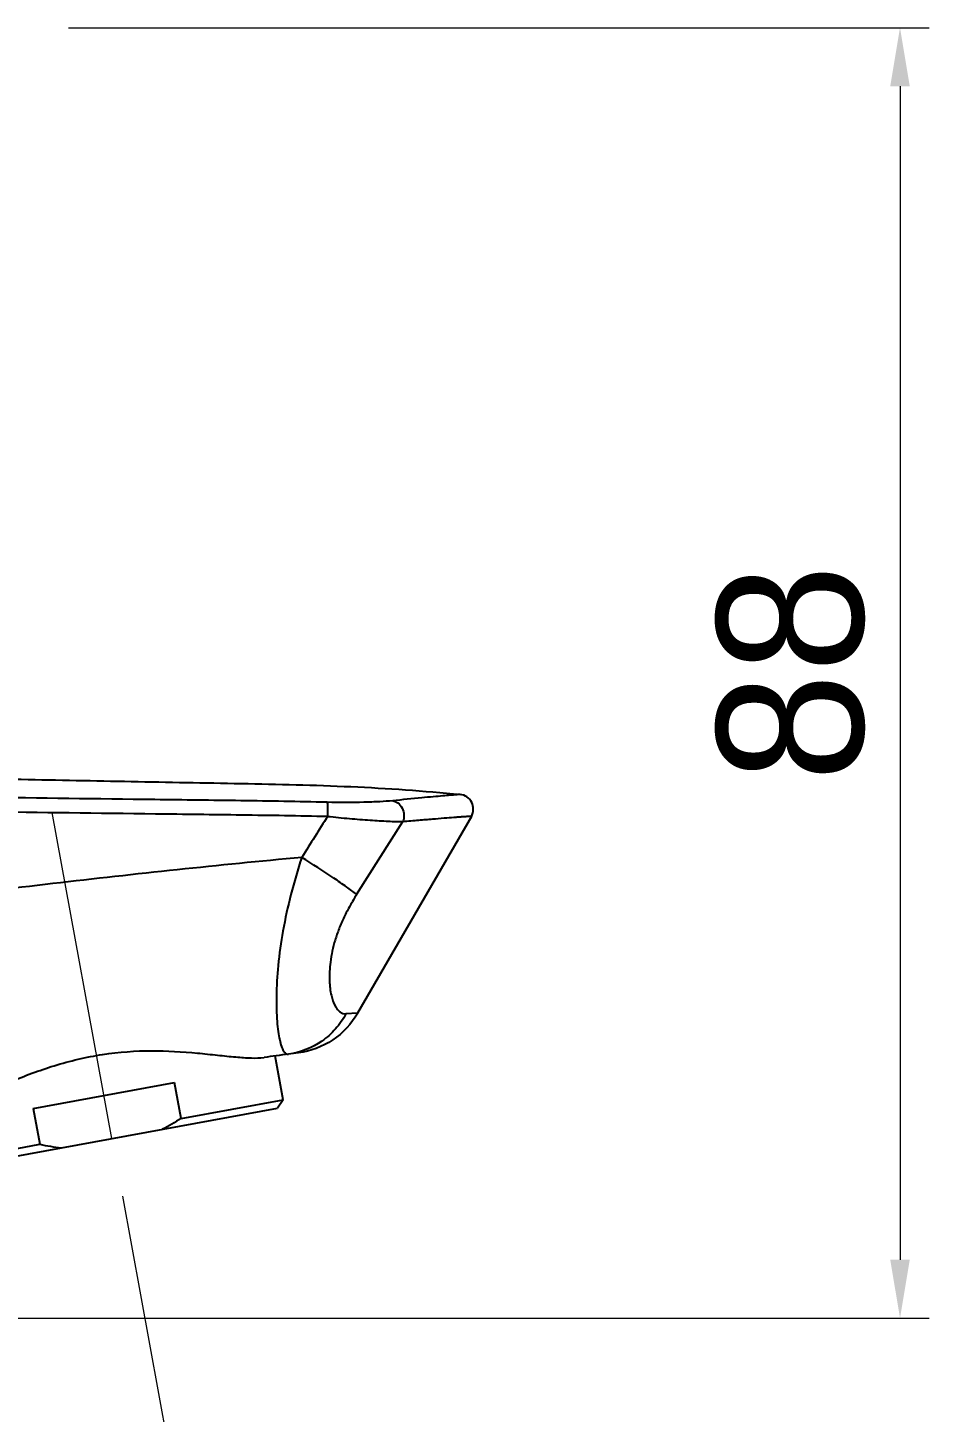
# Model space of a CAD drawing. Extents: x 0 to 1128, y 0 to 827.
# Drawn here: x 359.8 to 421.4, y 255.4 to 350 of the extents above; entities that cross this region are included whole.
import ezdxf

# ---------------------------------------------------------------- set-up
doc = ezdxf.new("R2010")
doc.units = 0
doc.header["$LTSCALE"] = 3
doc.header["$MEASUREMENT"] = 0
doc.header["$PDMODE"] = 3
doc.header["$PDSIZE"] = -10
doc.linetypes.add('CENTER', pattern=[50.8, 31.75, -6.35, 6.35, -6.35])
doc.linetypes.add('CENTER2', pattern=[28.575, 19.05, -3.175, 3.175, -3.175])
doc.layers.get('0').update_dxf_attribs({"linetype": 'CONTINUOUS'})
doc.layers.get('DEFPOINTS').update_dxf_attribs({"linetype": 'CONTINUOUS'})
doc.layers.add('Cneter', color=1, linetype='CENTER2', lineweight=13)
doc.styles.add('Daelim Dimension', font='')
doc.styles.get('Daelim Dimension').set_extended_font_data('나눔고딕')
doc.dimstyles.new('DEFAULT', dxfattribs={"dimscale": 2, "dimtxt": 2, "dimasz": 2, "dimexe": 0, "dimexo": 2, "dimgap": 1, "dimtad": 1, "dimdec": 1, "dimzin": 9, "dimdsep": 46, "dimtxsty": 'Daelim Dimension', "dimcen": 0.5, "dimclrd": 252, "dimclre": 252, "dimclrt": 3, "dimadec": 1, "dimazin": 0, "dimtfac": 1, "dimtdec": 1, "dimtix": 1, "dimtmove": 0, "dimatfit": 3, "dimfxl": 1, "dimtolj": 1, "dimtzin": 1, "dimlwd": 9, "dimlwe": 9, "dimarcsym": 0})

# ---------------------------------------------------------------- blocks, each defined once
blk = doc.blocks.new('*D3')
at = {"color": 5, "lineweight": 9, "ltscale": 0.5, "transparency": 16777216}
for p, q in [((366.279, 270.16), (385.346, 166.161)), ((326.586, 184.448), (326.586, 160.819))]:
    blk.add_line(p, q, dxfattribs=at)
blk.add_arc((326.586, 486.655), 325.835, 270.70338, 279.68594, dxfattribs=at)
at = {"color": 5, "ltscale": 0.5, "transparency": 16777216}
for points in [[(381.291, 166.12), (381.523, 164.807), (385.346, 166.161)], [(330.59, 160.177), (330.582, 161.51), (326.586, 160.819)]]:
    blk.add_solid(points, dxfattribs=at)
at = {"layer": 'DEFPOINTS', "color": 0, "ltscale": 0.5, "transparency": 16777216}
for p in [(326.586, 315.278), (361.471, 296.381), (365.557, 274.095), (326.586, 188.448), (346.269, 161.414)]:
    blk.add_point(p, dxfattribs=at)
at = {"color": 7, "ltscale": 0.5, "transparency": 16777216, "insert": (355.391, 169.812), "char_height": 10, "attachment_point": 5, "rotation": 5.19466, "style": 'Daelim Dimension'}
blk.add_mtext('\\A1;10.4°', dxfattribs=at)
blk = doc.blocks.new('*D4')
at = {"color": 5, "lineweight": 9, "ltscale": 0.5, "transparency": 16777216}
for p, q in [((362.6, 350.004), (421.392, 350.004)), ((419.392, 346.004), (419.392, 265.816)), ((259.848, 261.816), (421.392, 261.816))]:
    blk.add_line(p, q, dxfattribs=at)
at = {"color": 5, "ltscale": 0.5, "transparency": 16777216}
for points in [[(418.725, 346.004), (420.058, 346.004), (419.392, 350.004)], [(418.725, 265.816), (420.058, 265.816), (419.392, 261.816)]]:
    blk.add_solid(points, dxfattribs=at)
at = {"layer": 'DEFPOINTS', "color": 0, "ltscale": 0.5, "transparency": 16777216}
for p in [(358.6, 350.004), (255.848, 261.816), (419.392, 261.816)]:
    blk.add_point(p, dxfattribs=at)
at = {"color": 7, "ltscale": 0.5, "transparency": 16777216, "insert": (411.948, 305.91), "char_height": 10, "attachment_point": 5, "rotation": 90, "style": 'Daelim Dimension'}
blk.add_mtext('\\A1;88', dxfattribs=at)

msp = doc.modelspace()

# ---------------------------------------------------------------- linework, layer by layer
at = {"color": 7, "linetype": 'Continuous'}
for p, q in [((382.277, 290.781), (385.44, 295.75)), ((390.114, 296.113), (382.346, 282.657)), ((382.346, 282.657), (381.551, 282.621)), ((377.27, 276.751), (376.722, 279.741)), ((378.309, 279.954), (377.617, 279.862)), ((360.188, 276.16), (369.845, 277.931)), ((370.296, 275.472), (369.845, 277.931)), ((370.296, 275.472), (377.27, 276.751)), ((377.27, 276.751), (376.869, 276.169)), ((354.246, 272.021), (376.869, 276.169)), ((360.188, 276.16), (360.639, 273.701)), ((353.664, 272.422), (360.639, 273.701))]:
    msp.add_line(p, q, dxfattribs=at)
for centre, radius, start, end in [((389.248, 296.613), 1, 329.99919, 84.21952), ((475.358, -450.648), 737.02, 97.620695, 97.750875)]:
    msp.add_arc(centre, radius, start, end, dxfattribs=at)
for points, knots in [([(329.336, 299.244), (334.343, 299.145), (341.852, 298.997), (351.864, 298.797), (359.373, 298.645), (366.883, 298.495), (374.388, 298.359), (381.884, 298.203), (386.868, 297.859), (389.349, 297.608)], [0, 0, 0, 0, 0.250183, 0.375267, 0.500344, 0.625446, 0.750537, 0.875406, 1, 1, 1, 1]), ([(380.258, 297.075), (378.296, 297.123), (374.374, 297.183), (366.53, 297.275), (360.649, 297.354), (356.728, 297.407)], [0, 0, 0, 0, 0.250178, 0.500113, 1, 1, 1, 1]), ([(384.739, 297.179), (384.447, 297.149), (383.794, 297.105), (382.3, 297.052), (381.098, 297.054), (380.258, 297.075)], [0, 0, 0, 0, 0.195904, 0.437997, 1, 1, 1, 1]), ([(389.349, 297.608), (389.324, 297.609), (389.269, 297.599), (389.17, 297.594), (388.973, 297.577), (388.636, 297.549), (388.123, 297.504), (387.469, 297.445), (386.324, 297.338), (385.399, 297.246), (384.739, 297.179)], [0, 0, 0, 0, 0.016102, 0.03617, 0.064204, 0.144033, 0.255319, 0.397642, 0.569978, 1, 1, 1, 1]), ([(384.739, 297.179), (384.862, 297.163), (385.133, 297.048), (385.421, 296.684), (385.538, 296.213), (385.49, 295.89), (385.439, 295.751)], [0, 0, 0, 0, 0.209015, 0.469351, 0.750507, 1, 1, 1, 1]), ([(356.77, 296.443), (360.692, 296.391), (366.575, 296.314), (374.417, 296.223), (378.336, 296.164), (380.295, 296.118)], [0, 0, 0, 0, 0.500157, 0.750167, 1, 1, 1, 1]), ([(380.258, 297.075), (380.272, 297.044), (380.279, 296.934), (380.295, 296.727), (380.296, 296.441), (380.294, 296.229), (380.292, 296.118)], [0, 0, 0, 0, 0.106971, 0.335594, 0.654643, 1, 1, 1, 1]), ([(380.292, 296.113), (380.793, 296.062), (381.763, 295.961), (383.148, 295.851), (384.362, 295.783), (385.108, 295.748), (385.439, 295.751)], [0, 0, 0, 0, 0.292784, 0.566637, 0.807503, 1, 1, 1, 1]), ([(390.114, 296.113), (390.113, 296.111), (390.105, 296.113), (390.093, 296.11), (390.068, 296.109), (390.018, 296.105), (389.932, 296.099), (389.802, 296.09), (389.634, 296.08), (389.431, 296.068), (389.191, 296.053), (388.796, 296.025), (388.213, 295.978), (387.408, 295.909), (386.467, 295.832), (385.796, 295.778), (385.439, 295.751)], [0, 0, 0, 0, 0.001042, 0.004105, 0.00918, 0.016254, 0.036354, 0.064313, 0.100038, 0.1435, 0.194785, 0.253994, 0.396338, 0.569319, 0.771007, 1, 1, 1, 1]), ([(378.534, 293.31), (372.857, 292.775), (361.522, 291.579), (344.602, 289.411), (327.826, 286.981), (316.689, 285.346), (311.147, 284.578)], [0, 0, 0, 0, 0.251708, 0.503122, 0.752974, 1, 1, 1, 1]), ([(378.533, 293.31), (378.249, 292.479), (377.77, 290.811), (377.223, 288.34), (376.901, 286.008), (376.788, 284.209), (376.794, 282.935), (376.835, 282.131), (376.906, 281.441), (377.004, 280.871), (377.124, 280.427), (377.245, 280.139), (377.356, 279.98), (377.456, 279.882), (377.559, 279.854), (377.618, 279.861)], [0, 0, 0, 0, 0.189504, 0.37408, 0.545813, 0.69715, 0.762678, 0.820683, 0.870753, 0.912417, 0.945409, 0.969945, 0.979277, 0.986993, 1, 1, 1, 1]), ([(382.277, 290.781), (382.056, 290.952), (381.538, 291.329), (380.298, 292.184), (379.268, 292.85), (378.534, 293.311)], [0, 0, 0, 0, 0.18591, 0.424647, 1, 1, 1, 1]), ([(382.277, 290.781), (382.125, 290.528), (381.83, 290.019), (381.409, 289.247), (381.074, 288.452), (380.718, 287.433), (380.458, 286.237), (380.388, 284.958), (380.503, 283.943), (380.722, 283.284), (380.956, 282.92), (381.137, 282.74), (381.339, 282.635), (381.482, 282.618), (381.551, 282.62)], [0, 0, 0, 0, 0.098121, 0.195988, 0.292123, 0.385069, 0.554983, 0.697345, 0.809648, 0.893207, 0.925607, 0.95299, 0.977011, 1, 1, 1, 1]), ([(381.551, 282.62), (381.352, 282.252), (380.872, 281.558), (379.635, 280.446), (378.429, 279.97), (377.618, 279.862)], [0, 0, 0, 0, 0.253416, 0.504888, 1, 1, 1, 1]), ([(382.35, 282.654), (381.933, 281.935), (380.753, 280.67), (379.133, 280.064), (378.309, 279.954)], [0, 0, 0, 0, 0.500125, 1, 1, 1, 1]), ([(354.079, 276.328), (354.39, 276.38), (355.062, 276.564), (356.574, 277.122), (358.742, 278.055), (361.66, 279.154), (364.903, 279.932), (368.205, 280.168), (370.83, 280.002), (372.737, 279.8), (373.968, 279.668), (375.025, 279.59), (375.673, 279.599), (375.959, 279.638)], [0, 0, 0, 0, 0.042006, 0.092647, 0.214965, 0.356799, 0.508128, 0.658114, 0.796492, 0.858468, 0.913976, 0.961609, 1, 1, 1, 1])]:
    msp.add_open_spline(points, degree=3, knots=knots, dxfattribs=at)
for points in [[(380.295, 296.118), (379.71, 295.181), (379.126, 294.243), (378.534, 293.311)], [(370.296, 275.472), (369.88, 275.205), (369.452, 274.956), (369.014, 274.728)], [(360.639, 273.701), (361.122, 273.6), (361.61, 273.518), (362.101, 273.461)]]:
    msp.add_open_spline(points, degree=3, dxfattribs=at)
at = {"layer": 'Cneter', "linetype": 'CENTER', "ltscale": 0.5}
msp.add_line((365.557, 274.095), (361.471, 296.381), dxfattribs=at)

# ---------------------------------------------------------------- dimensions: what is measured, and where the dimension line sits
at = {"color": 5, "ltscale": 0.5}
dim = msp.add_linear_dim(base=(419.392, 261.816), p1=(358.6, 350.004), p2=(255.848, 261.816), angle=90, dimstyle='DEFAULT', override={"dimtxt": 5, "dimexe": 1, "dimdec": 0, "dimclrd": 5, "dimclre": 5, "dimclrt": 7}, dxfattribs=at)
dim.commit()
dim.dimension.update_dxf_attribs({"geometry": '*D4', "text_midpoint": (411.948, 305.91)})
dim = msp.add_angular_dim_2l(base=(346.269, 161.414), line1=((365.557, 274.095), (361.471, 296.381)), line2=((326.586, 315.278), (326.586, 188.448)), dimstyle='DEFAULT', override={"dimtxt": 5, "dimclrd": 5, "dimclre": 5, "dimclrt": 7}, dxfattribs=at)
dim.commit()
dim.dimension.update_dxf_attribs({"geometry": '*D3', "text_midpoint": (355.391, 169.812)})

doc.saveas('drawing.dxf')
